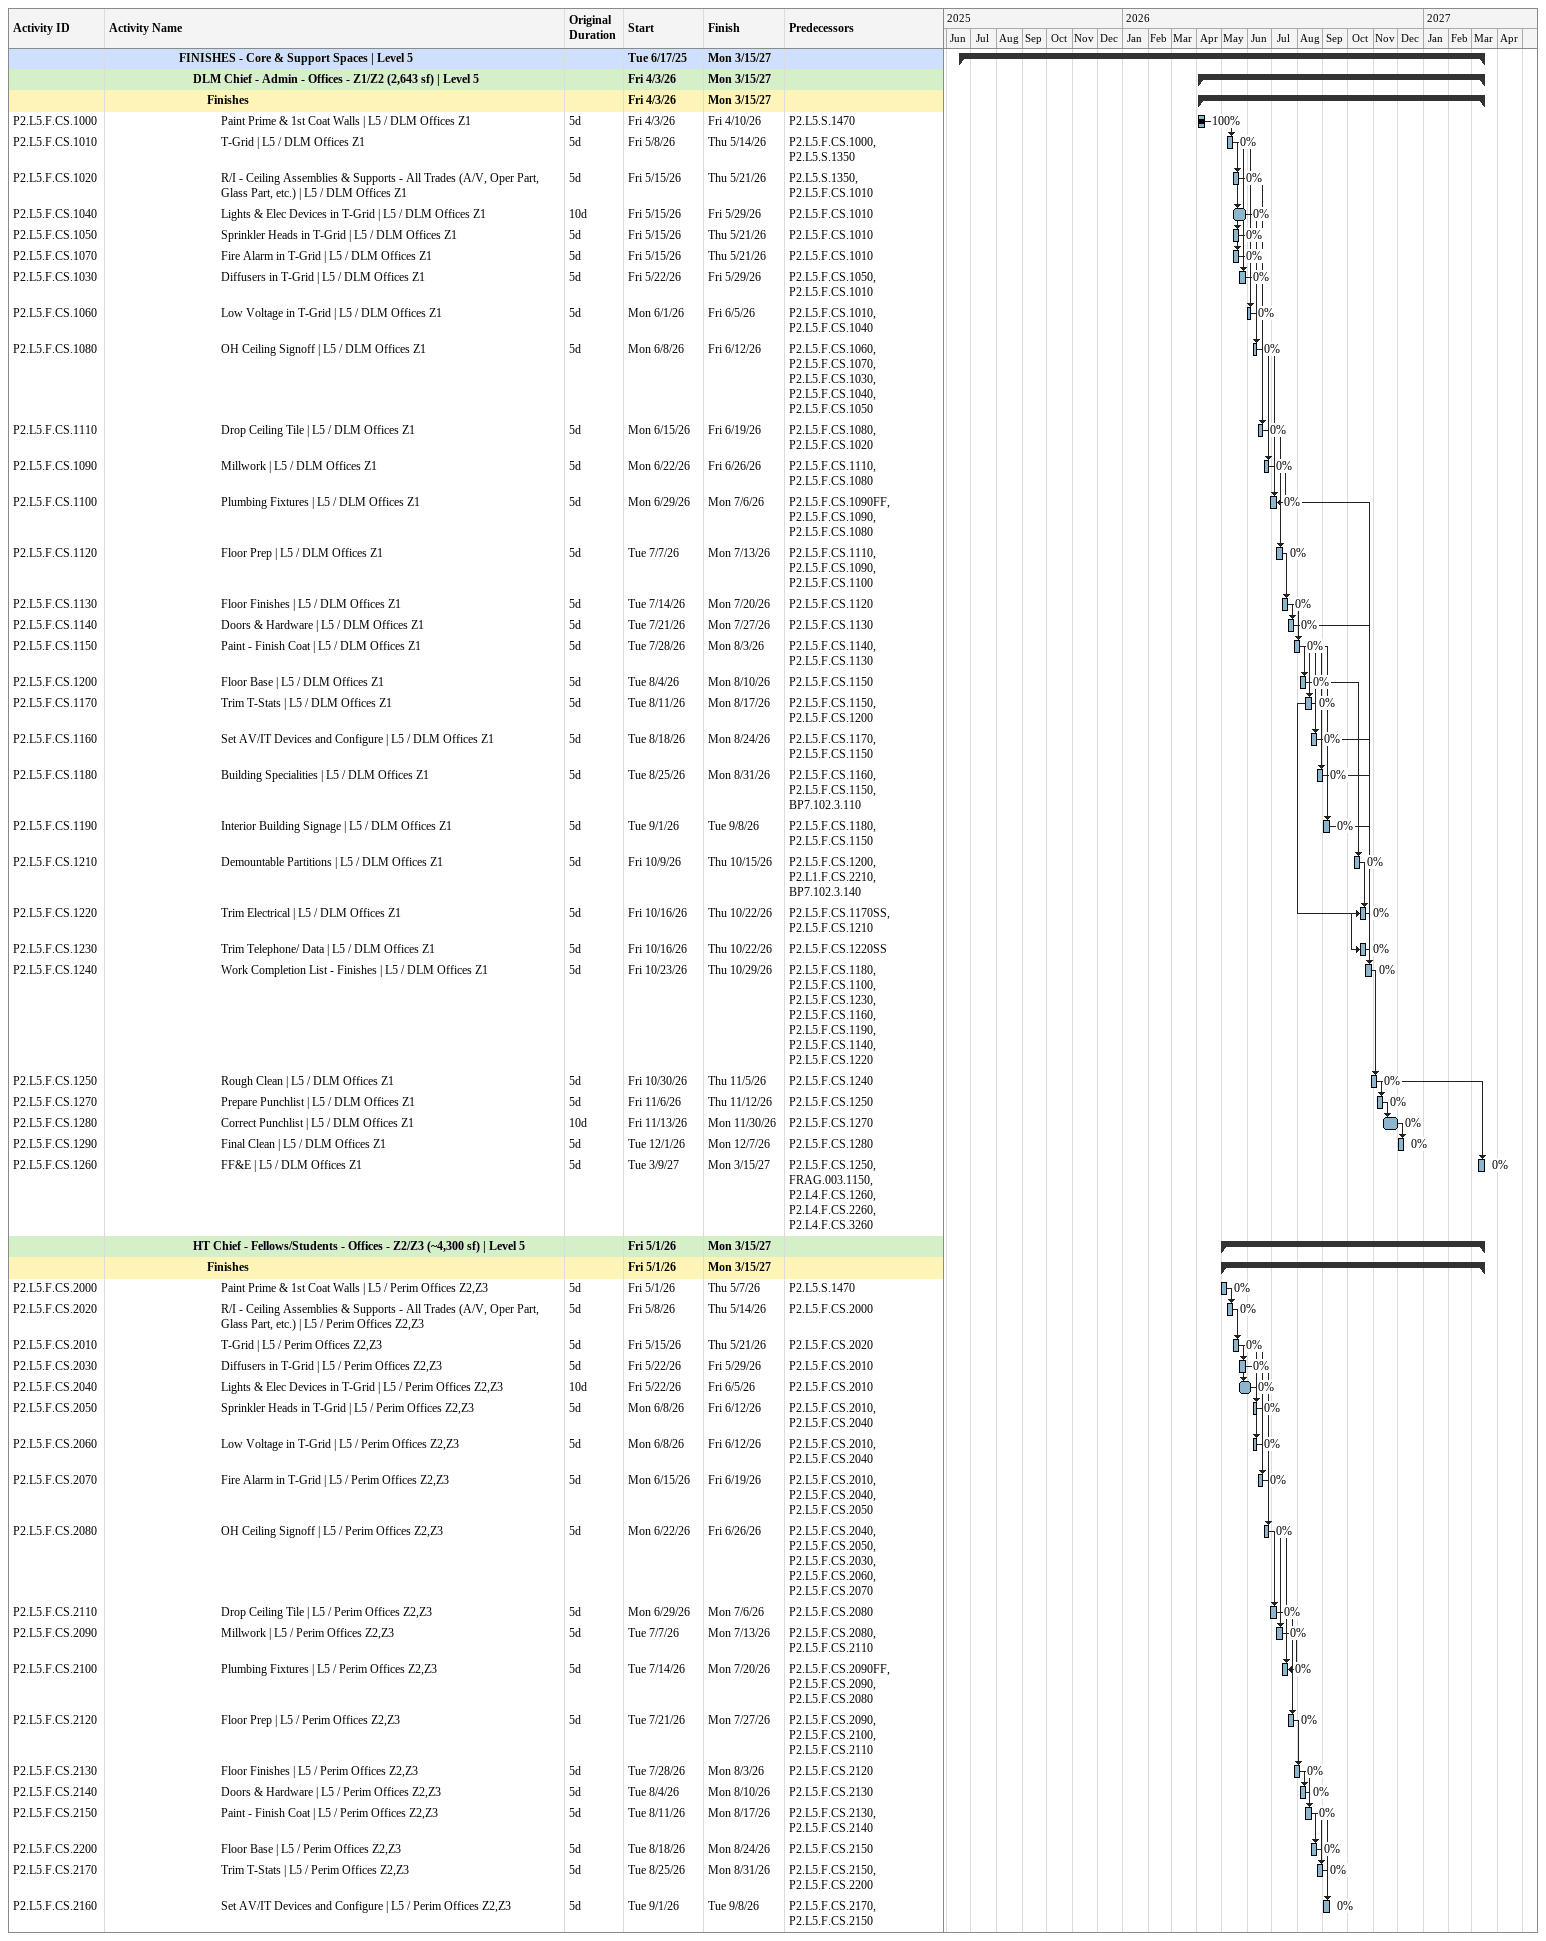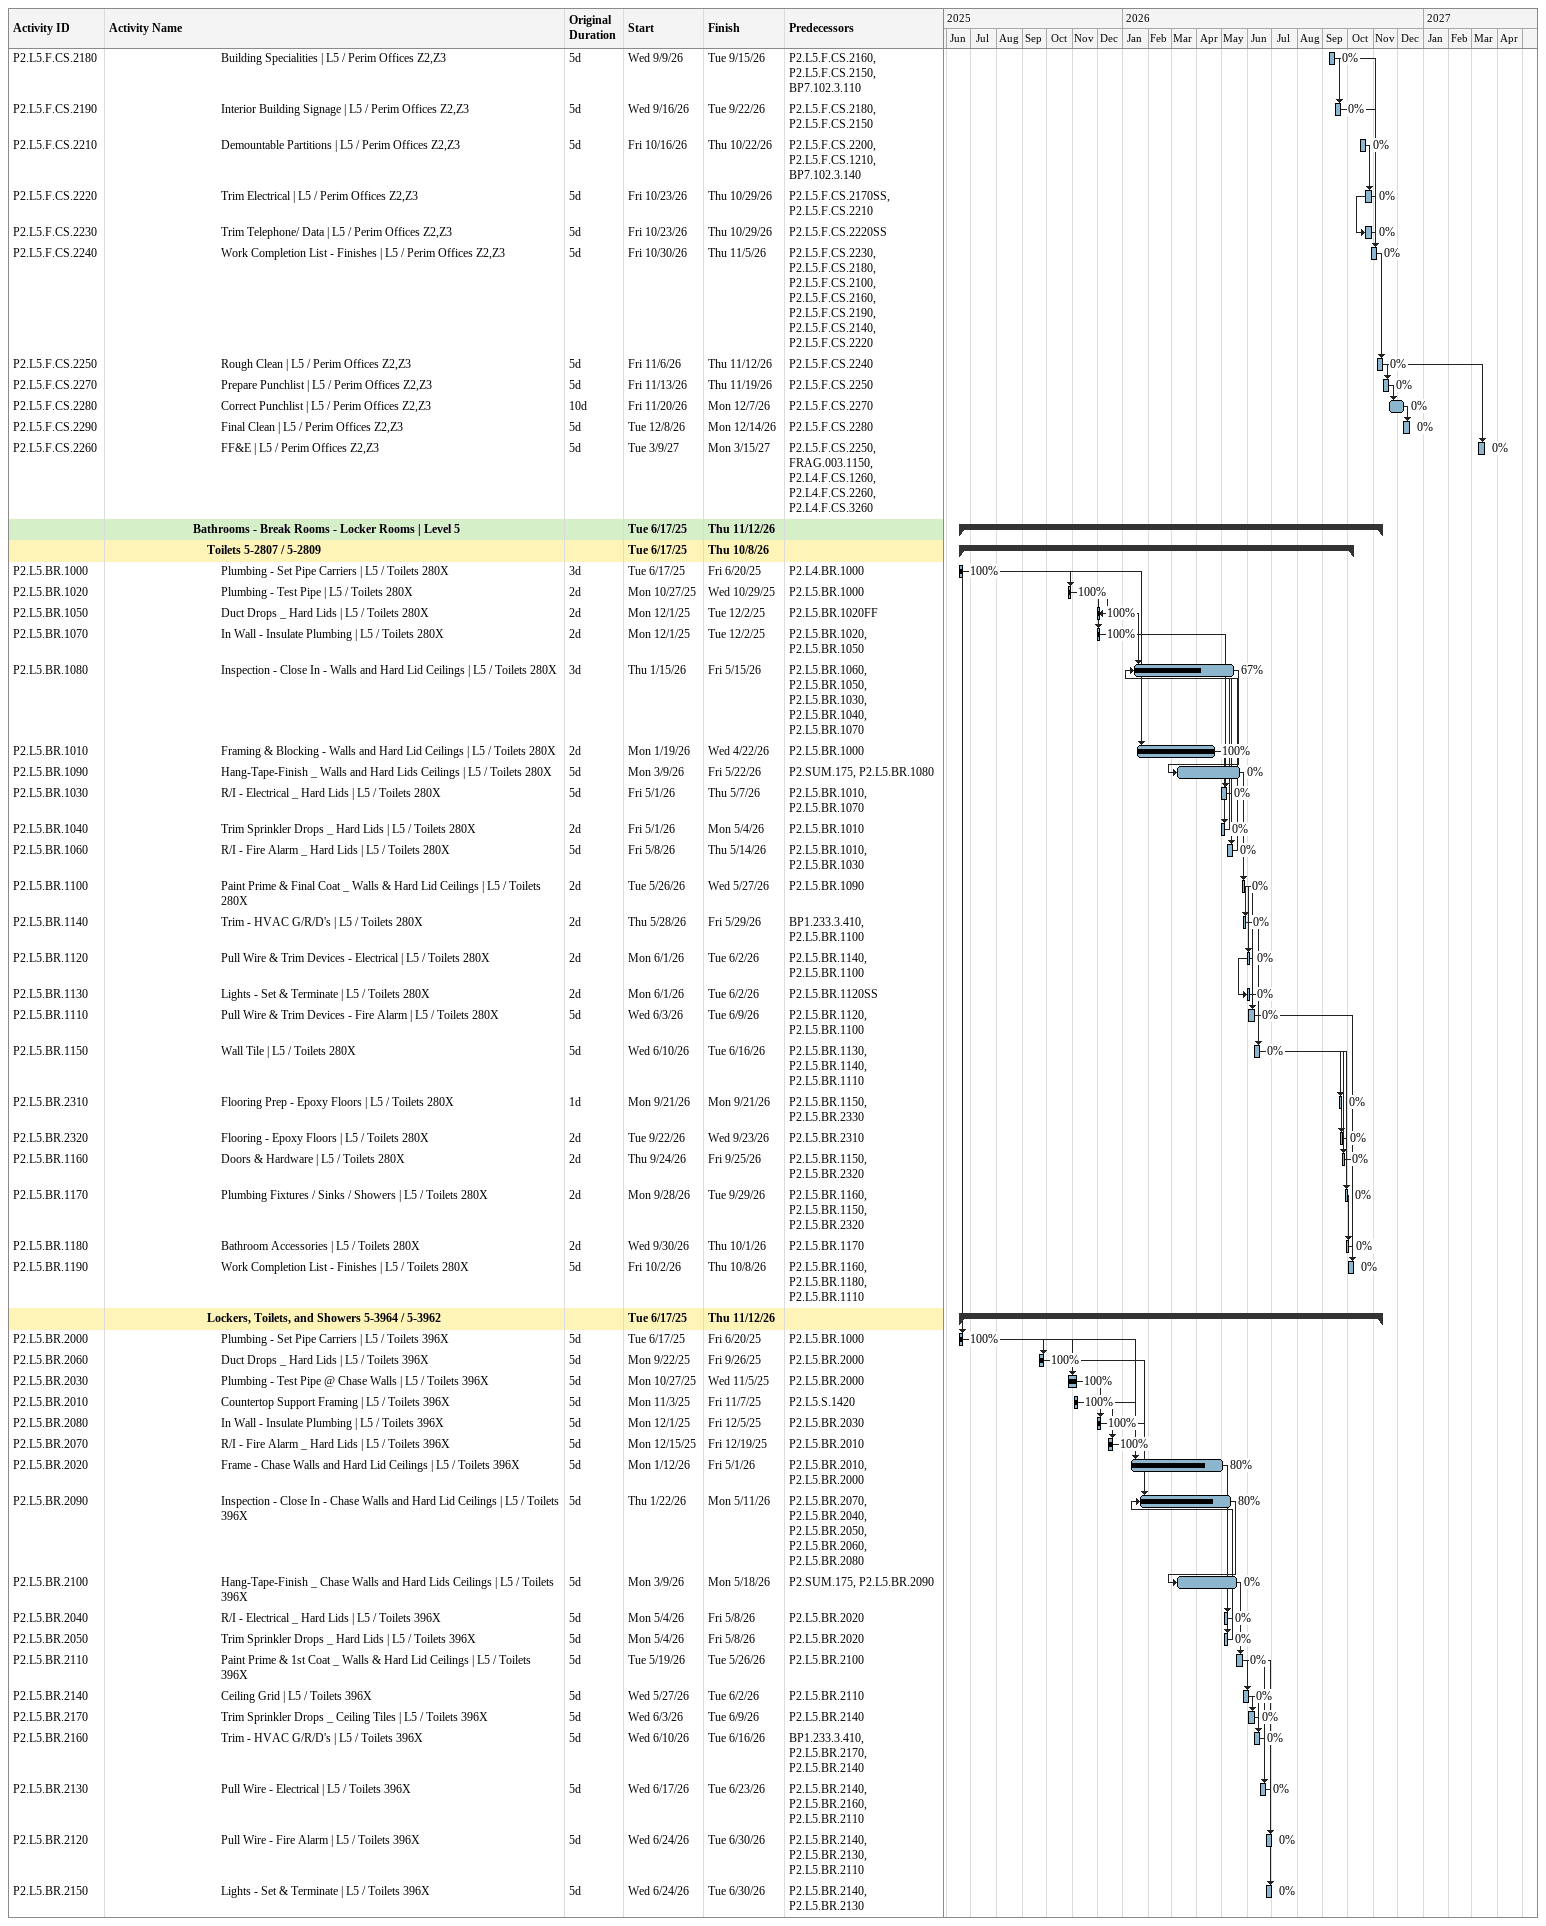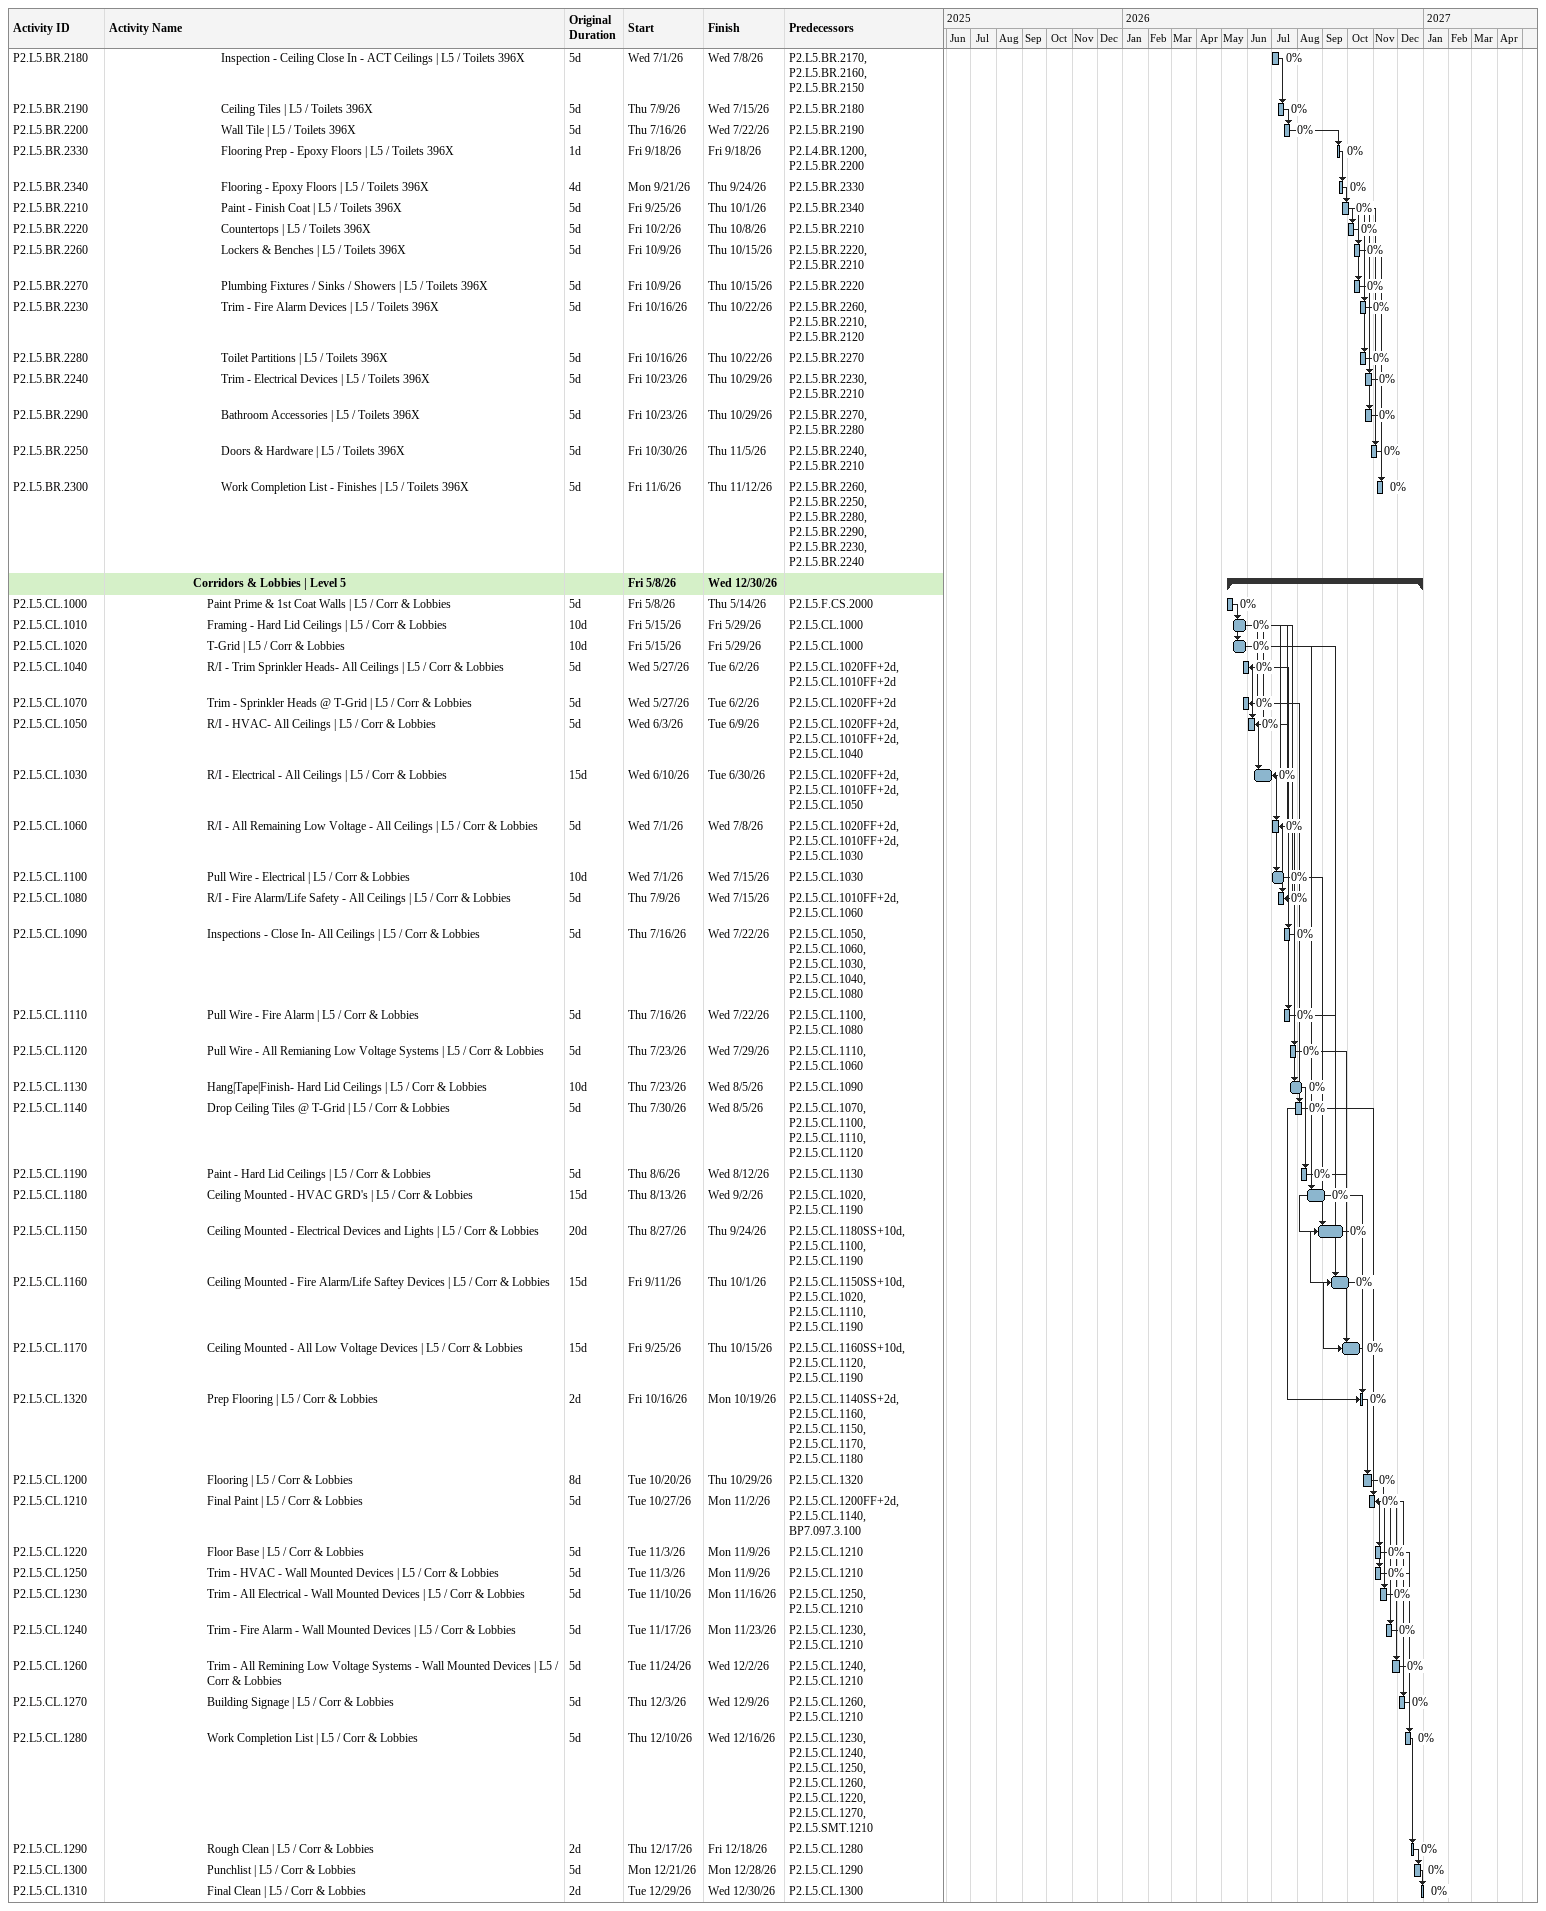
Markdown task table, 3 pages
| ID | Level | Task | Original duration | Start | Finish | Predecessors | % complete |
|---|---|---|---|---|---|---|---|
|  | 6 | **FINISHES - Core & Support Spaces \| Level 5** |  | 2025-06-17 | 2027-03-15 |  |  |
|  | 7 | **DLM Chief - Admin - Offices - Z1/Z2 (2,643 sf) \| Level 5** |  | 2026-04-03 | 2027-03-15 |  |  |
|  | 8 | **Finishes** |  | 2026-04-03 | 2027-03-15 |  |  |
| P2.L5.F.CS.1000 | 9 | Paint Prime & 1st Coat Walls \| L5 / DLM Offices Z1 | 5d | 2026-04-03 | 2026-04-10 | P2.L5.S.1470 | 100 |
| P2.L5.F.CS.1010 | 9 | T-Grid \| L5 / DLM Offices Z1 | 5d | 2026-05-08 | 2026-05-14 | P2.L5.F.CS.1000, P2.L5.S.1350 | 0 |
| P2.L5.F.CS.1020 | 9 | R/I - Ceiling Assemblies & Supports - All Trades (A/V, Oper Part, Glass Part, etc.) \| L5 / DLM Offices Z1 | 5d | 2026-05-15 | 2026-05-21 | P2.L5.S.1350, P2.L5.F.CS.1010 | 0 |
| P2.L5.F.CS.1040 | 9 | Lights & Elec Devices in T-Grid \| L5 / DLM Offices Z1 | 10d | 2026-05-15 | 2026-05-29 | P2.L5.F.CS.1010 | 0 |
| P2.L5.F.CS.1050 | 9 | Sprinkler Heads in T-Grid \| L5 / DLM Offices Z1 | 5d | 2026-05-15 | 2026-05-21 | P2.L5.F.CS.1010 | 0 |
| P2.L5.F.CS.1070 | 9 | Fire Alarm in T-Grid \| L5 / DLM Offices Z1 | 5d | 2026-05-15 | 2026-05-21 | P2.L5.F.CS.1010 | 0 |
| P2.L5.F.CS.1030 | 9 | Diffusers in T-Grid \| L5 / DLM Offices Z1 | 5d | 2026-05-22 | 2026-05-29 | P2.L5.F.CS.1050, P2.L5.F.CS.1010 | 0 |
| P2.L5.F.CS.1060 | 9 | Low Voltage in T-Grid \| L5 / DLM Offices Z1 | 5d | 2026-06-01 | 2026-06-05 | P2.L5.F.CS.1010, P2.L5.F.CS.1040 | 0 |
| P2.L5.F.CS.1080 | 9 | OH Ceiling Signoff \| L5 / DLM Offices Z1 | 5d | 2026-06-08 | 2026-06-12 | P2.L5.F.CS.1060, P2.L5.F.CS.1070, P2.L5.F.CS.1030, P2.L5.F.CS.1040, P2.L5.F.CS.1050 | 0 |
| P2.L5.F.CS.1110 | 9 | Drop Ceiling Tile \| L5 / DLM Offices Z1 | 5d | 2026-06-15 | 2026-06-19 | P2.L5.F.CS.1080, P2.L5.F.CS.1020 | 0 |
| P2.L5.F.CS.1090 | 9 | Millwork \| L5 / DLM Offices Z1 | 5d | 2026-06-22 | 2026-06-26 | P2.L5.F.CS.1110, P2.L5.F.CS.1080 | 0 |
| P2.L5.F.CS.1100 | 9 | Plumbing Fixtures \| L5 / DLM Offices Z1 | 5d | 2026-06-29 | 2026-07-06 | P2.L5.F.CS.1090FF, P2.L5.F.CS.1090, P2.L5.F.CS.1080 | 0 |
| P2.L5.F.CS.1120 | 9 | Floor Prep \| L5 / DLM Offices Z1 | 5d | 2026-07-07 | 2026-07-13 | P2.L5.F.CS.1110, P2.L5.F.CS.1090, P2.L5.F.CS.1100 | 0 |
| P2.L5.F.CS.1130 | 9 | Floor Finishes \| L5 / DLM Offices Z1 | 5d | 2026-07-14 | 2026-07-20 | P2.L5.F.CS.1120 | 0 |
| P2.L5.F.CS.1140 | 9 | Doors & Hardware \| L5 / DLM Offices Z1 | 5d | 2026-07-21 | 2026-07-27 | P2.L5.F.CS.1130 | 0 |
| P2.L5.F.CS.1150 | 9 | Paint - Finish Coat \| L5 / DLM Offices Z1 | 5d | 2026-07-28 | 2026-08-03 | P2.L5.F.CS.1140, P2.L5.F.CS.1130 | 0 |
| P2.L5.F.CS.1200 | 9 | Floor Base \| L5 / DLM Offices Z1 | 5d | 2026-08-04 | 2026-08-10 | P2.L5.F.CS.1150 | 0 |
| P2.L5.F.CS.1170 | 9 | Trim T-Stats \| L5 / DLM Offices Z1 | 5d | 2026-08-11 | 2026-08-17 | P2.L5.F.CS.1150, P2.L5.F.CS.1200 | 0 |
| P2.L5.F.CS.1160 | 9 | Set AV/IT Devices and Configure \| L5 / DLM Offices Z1 | 5d | 2026-08-18 | 2026-08-24 | P2.L5.F.CS.1170, P2.L5.F.CS.1150 | 0 |
| P2.L5.F.CS.1180 | 9 | Building Specialities \| L5 / DLM Offices Z1 | 5d | 2026-08-25 | 2026-08-31 | P2.L5.F.CS.1160, P2.L5.F.CS.1150, BP7.102.3.110 | 0 |
| P2.L5.F.CS.1190 | 9 | Interior Building Signage \| L5 / DLM Offices Z1 | 5d | 2026-09-01 | 2026-09-08 | P2.L5.F.CS.1180, P2.L5.F.CS.1150 | 0 |
| P2.L5.F.CS.1210 | 9 | Demountable Partitions \| L5 / DLM Offices Z1 | 5d | 2026-10-09 | 2026-10-15 | P2.L5.F.CS.1200, P2.L1.F.CS.2210, BP7.102.3.140 | 0 |
| P2.L5.F.CS.1220 | 9 | Trim Electrical \| L5 / DLM Offices Z1 | 5d | 2026-10-16 | 2026-10-22 | P2.L5.F.CS.1170SS, P2.L5.F.CS.1210 | 0 |
| P2.L5.F.CS.1230 | 9 | Trim Telephone/ Data \| L5 / DLM Offices Z1 | 5d | 2026-10-16 | 2026-10-22 | P2.L5.F.CS.1220SS | 0 |
| P2.L5.F.CS.1240 | 9 | Work Completion List - Finishes \| L5 / DLM Offices Z1 | 5d | 2026-10-23 | 2026-10-29 | P2.L5.F.CS.1180, P2.L5.F.CS.1100, P2.L5.F.CS.1230, P2.L5.F.CS.1160, P2.L5.F.CS.1190, P2.L5.F.CS.1140, P2.L5.F.CS.1220 | 0 |
| P2.L5.F.CS.1250 | 9 | Rough Clean \| L5 / DLM Offices Z1 | 5d | 2026-10-30 | 2026-11-05 | P2.L5.F.CS.1240 | 0 |
| P2.L5.F.CS.1270 | 9 | Prepare Punchlist \| L5 / DLM Offices Z1 | 5d | 2026-11-06 | 2026-11-12 | P2.L5.F.CS.1250 | 0 |
| P2.L5.F.CS.1280 | 9 | Correct Punchlist \| L5 / DLM Offices Z1 | 10d | 2026-11-13 | 2026-11-30 | P2.L5.F.CS.1270 | 0 |
| P2.L5.F.CS.1290 | 9 | Final Clean \| L5 / DLM Offices Z1 | 5d | 2026-12-01 | 2026-12-07 | P2.L5.F.CS.1280 | 0 |
| P2.L5.F.CS.1260 | 9 | FF&E \| L5 / DLM Offices Z1 | 5d | 2027-03-09 | 2027-03-15 | P2.L5.F.CS.1250, FRAG.003.1150, P2.L4.F.CS.1260, P2.L4.F.CS.2260, P2.L4.F.CS.3260 | 0 |
|  | 7 | **HT Chief - Fellows/Students - Offices - Z2/Z3 (~4,300 sf) \| Level 5** |  | 2026-05-01 | 2027-03-15 |  |  |
|  | 8 | **Finishes** |  | 2026-05-01 | 2027-03-15 |  |  |
| P2.L5.F.CS.2000 | 9 | Paint Prime & 1st Coat Walls \| L5 / Perim Offices Z2,Z3 | 5d | 2026-05-01 | 2026-05-07 | P2.L5.S.1470 | 0 |
| P2.L5.F.CS.2020 | 9 | R/I - Ceiling Assemblies & Supports - All Trades (A/V, Oper Part, Glass Part, etc.) \| L5 / Perim Offices Z2,Z3 | 5d | 2026-05-08 | 2026-05-14 | P2.L5.F.CS.2000 | 0 |
| P2.L5.F.CS.2010 | 9 | T-Grid \| L5 / Perim Offices Z2,Z3 | 5d | 2026-05-15 | 2026-05-21 | P2.L5.F.CS.2020 | 0 |
| P2.L5.F.CS.2030 | 9 | Diffusers in T-Grid \| L5 / Perim Offices Z2,Z3 | 5d | 2026-05-22 | 2026-05-29 | P2.L5.F.CS.2010 | 0 |
| P2.L5.F.CS.2040 | 9 | Lights & Elec Devices in T-Grid \| L5 / Perim Offices Z2,Z3 | 10d | 2026-05-22 | 2026-06-05 | P2.L5.F.CS.2010 | 0 |
| P2.L5.F.CS.2050 | 9 | Sprinkler Heads in T-Grid \| L5 / Perim Offices Z2,Z3 | 5d | 2026-06-08 | 2026-06-12 | P2.L5.F.CS.2010, P2.L5.F.CS.2040 | 0 |
| P2.L5.F.CS.2060 | 9 | Low Voltage in T-Grid \| L5 / Perim Offices Z2,Z3 | 5d | 2026-06-08 | 2026-06-12 | P2.L5.F.CS.2010, P2.L5.F.CS.2040 | 0 |
| P2.L5.F.CS.2070 | 9 | Fire Alarm in T-Grid \| L5 / Perim Offices Z2,Z3 | 5d | 2026-06-15 | 2026-06-19 | P2.L5.F.CS.2010, P2.L5.F.CS.2040, P2.L5.F.CS.2050 | 0 |
| P2.L5.F.CS.2080 | 9 | OH Ceiling Signoff \| L5 / Perim Offices Z2,Z3 | 5d | 2026-06-22 | 2026-06-26 | P2.L5.F.CS.2040, P2.L5.F.CS.2050, P2.L5.F.CS.2030, P2.L5.F.CS.2060, P2.L5.F.CS.2070 | 0 |
| P2.L5.F.CS.2110 | 9 | Drop Ceiling Tile \| L5 / Perim Offices Z2,Z3 | 5d | 2026-06-29 | 2026-07-06 | P2.L5.F.CS.2080 | 0 |
| P2.L5.F.CS.2090 | 9 | Millwork \| L5 / Perim Offices Z2,Z3 | 5d | 2026-07-07 | 2026-07-13 | P2.L5.F.CS.2080, P2.L5.F.CS.2110 | 0 |
| P2.L5.F.CS.2100 | 9 | Plumbing Fixtures \| L5 / Perim Offices Z2,Z3 | 5d | 2026-07-14 | 2026-07-20 | P2.L5.F.CS.2090FF, P2.L5.F.CS.2090, P2.L5.F.CS.2080 | 0 |
| P2.L5.F.CS.2120 | 9 | Floor Prep \| L5 / Perim Offices Z2,Z3 | 5d | 2026-07-21 | 2026-07-27 | P2.L5.F.CS.2090, P2.L5.F.CS.2100, P2.L5.F.CS.2110 | 0 |
| P2.L5.F.CS.2130 | 9 | Floor Finishes \| L5 / Perim Offices Z2,Z3 | 5d | 2026-07-28 | 2026-08-03 | P2.L5.F.CS.2120 | 0 |
| P2.L5.F.CS.2140 | 9 | Doors & Hardware \| L5 / Perim Offices Z2,Z3 | 5d | 2026-08-04 | 2026-08-10 | P2.L5.F.CS.2130 | 0 |
| P2.L5.F.CS.2150 | 9 | Paint - Finish Coat \| L5 / Perim Offices Z2,Z3 | 5d | 2026-08-11 | 2026-08-17 | P2.L5.F.CS.2130, P2.L5.F.CS.2140 | 0 |
| P2.L5.F.CS.2200 | 9 | Floor Base \| L5 / Perim Offices Z2,Z3 | 5d | 2026-08-18 | 2026-08-24 | P2.L5.F.CS.2150 | 0 |
| P2.L5.F.CS.2170 | 9 | Trim T-Stats \| L5 / Perim Offices Z2,Z3 | 5d | 2026-08-25 | 2026-08-31 | P2.L5.F.CS.2150, P2.L5.F.CS.2200 | 0 |
| P2.L5.F.CS.2160 | 9 | Set AV/IT Devices and Configure \| L5 / Perim Offices Z2,Z3 | 5d | 2026-09-01 | 2026-09-08 | P2.L5.F.CS.2170, P2.L5.F.CS.2150 | 0 |
| P2.L5.F.CS.2180 | 9 | Building Specialities \| L5 / Perim Offices Z2,Z3 | 5d | 2026-09-09 | 2026-09-15 | P2.L5.F.CS.2160, P2.L5.F.CS.2150, BP7.102.3.110 | 0 |
| P2.L5.F.CS.2190 | 9 | Interior Building Signage \| L5 / Perim Offices Z2,Z3 | 5d | 2026-09-16 | 2026-09-22 | P2.L5.F.CS.2180, P2.L5.F.CS.2150 | 0 |
| P2.L5.F.CS.2210 | 9 | Demountable Partitions \| L5 / Perim Offices Z2,Z3 | 5d | 2026-10-16 | 2026-10-22 | P2.L5.F.CS.2200, P2.L5.F.CS.1210, BP7.102.3.140 | 0 |
| P2.L5.F.CS.2220 | 9 | Trim Electrical \| L5 / Perim Offices Z2,Z3 | 5d | 2026-10-23 | 2026-10-29 | P2.L5.F.CS.2170SS, P2.L5.F.CS.2210 | 0 |
| P2.L5.F.CS.2230 | 9 | Trim Telephone/ Data \| L5 / Perim Offices Z2,Z3 | 5d | 2026-10-23 | 2026-10-29 | P2.L5.F.CS.2220SS | 0 |
| P2.L5.F.CS.2240 | 9 | Work Completion List - Finishes \| L5 / Perim Offices Z2,Z3 | 5d | 2026-10-30 | 2026-11-05 | P2.L5.F.CS.2230, P2.L5.F.CS.2180, P2.L5.F.CS.2100, P2.L5.F.CS.2160, P2.L5.F.CS.2190, P2.L5.F.CS.2140, P2.L5.F.CS.2220 | 0 |
| P2.L5.F.CS.2250 | 9 | Rough Clean \| L5 / Perim Offices Z2,Z3 | 5d | 2026-11-06 | 2026-11-12 | P2.L5.F.CS.2240 | 0 |
| P2.L5.F.CS.2270 | 9 | Prepare Punchlist \| L5 / Perim Offices Z2,Z3 | 5d | 2026-11-13 | 2026-11-19 | P2.L5.F.CS.2250 | 0 |
| P2.L5.F.CS.2280 | 9 | Correct Punchlist \| L5 / Perim Offices Z2,Z3 | 10d | 2026-11-20 | 2026-12-07 | P2.L5.F.CS.2270 | 0 |
| P2.L5.F.CS.2290 | 9 | Final Clean \| L5 / Perim Offices Z2,Z3 | 5d | 2026-12-08 | 2026-12-14 | P2.L5.F.CS.2280 | 0 |
| P2.L5.F.CS.2260 | 9 | FF&E \| L5 / Perim Offices Z2,Z3 | 5d | 2027-03-09 | 2027-03-15 | P2.L5.F.CS.2250, FRAG.003.1150, P2.L4.F.CS.1260, P2.L4.F.CS.2260, P2.L4.F.CS.3260 | 0 |
|  | 7 | **Bathrooms - Break Rooms - Locker Rooms \| Level 5** |  | 2025-06-17 | 2026-11-12 |  |  |
|  | 8 | **Toilets 5-2807 / 5-2809** |  | 2025-06-17 | 2026-10-08 |  |  |
| P2.L5.BR.1000 | 9 | Plumbing - Set Pipe Carriers \| L5 / Toilets 280X | 3d | 2025-06-17 | 2025-06-20 | P2.L4.BR.1000 | 100 |
| P2.L5.BR.1020 | 9 | Plumbing - Test Pipe \| L5 / Toilets 280X | 2d | 2025-10-27 | 2025-10-29 | P2.L5.BR.1000 | 100 |
| P2.L5.BR.1050 | 9 | Duct Drops _ Hard Lids \| L5 / Toilets 280X | 2d | 2025-12-01 | 2025-12-02 | P2.L5.BR.1020FF | 100 |
| P2.L5.BR.1070 | 9 | In Wall - Insulate Plumbing \| L5 / Toilets 280X | 2d | 2025-12-01 | 2025-12-02 | P2.L5.BR.1020, P2.L5.BR.1050 | 100 |
| P2.L5.BR.1080 | 9 | Inspection - Close In - Walls and Hard Lid Ceilings \| L5 / Toilets 280X | 3d | 2026-01-15 | 2026-05-15 | P2.L5.BR.1060, P2.L5.BR.1050, P2.L5.BR.1030, P2.L5.BR.1040, P2.L5.BR.1070 | 67 |
| P2.L5.BR.1010 | 9 | Framing & Blocking - Walls and Hard Lid Ceilings \| L5 / Toilets 280X | 2d | 2026-01-19 | 2026-04-22 | P2.L5.BR.1000 | 100 |
| P2.L5.BR.1090 | 9 | Hang-Tape-Finish _ Walls and Hard Lids Ceilings \| L5 / Toilets 280X | 5d | 2026-03-09 | 2026-05-22 | P2.SUM.175, P2.L5.BR.1080 | 0 |
| P2.L5.BR.1030 | 9 | R/I - Electrical _ Hard Lids \| L5 / Toilets 280X | 5d | 2026-05-01 | 2026-05-07 | P2.L5.BR.1010, P2.L5.BR.1070 | 0 |
| P2.L5.BR.1040 | 9 | Trim Sprinkler Drops _ Hard Lids \| L5 / Toilets 280X | 2d | 2026-05-01 | 2026-05-04 | P2.L5.BR.1010 | 0 |
| P2.L5.BR.1060 | 9 | R/I - Fire Alarm _ Hard Lids \| L5 / Toilets 280X | 5d | 2026-05-08 | 2026-05-14 | P2.L5.BR.1010, P2.L5.BR.1030 | 0 |
| P2.L5.BR.1100 | 9 | Paint Prime & Final Coat _ Walls & Hard Lid Ceilings \| L5 / Toilets 280X | 2d | 2026-05-26 | 2026-05-27 | P2.L5.BR.1090 | 0 |
| P2.L5.BR.1140 | 9 | Trim - HVAC G/R/D's \| L5 / Toilets 280X | 2d | 2026-05-28 | 2026-05-29 | BP1.233.3.410, P2.L5.BR.1100 | 0 |
| P2.L5.BR.1120 | 9 | Pull Wire & Trim Devices - Electrical \| L5 / Toilets 280X | 2d | 2026-06-01 | 2026-06-02 | P2.L5.BR.1140, P2.L5.BR.1100 | 0 |
| P2.L5.BR.1130 | 9 | Lights - Set & Terminate \| L5 / Toilets 280X | 2d | 2026-06-01 | 2026-06-02 | P2.L5.BR.1120SS | 0 |
| P2.L5.BR.1110 | 9 | Pull Wire & Trim Devices - Fire Alarm \| L5 / Toilets 280X | 5d | 2026-06-03 | 2026-06-09 | P2.L5.BR.1120, P2.L5.BR.1100 | 0 |
| P2.L5.BR.1150 | 9 | Wall Tile \| L5 / Toilets 280X | 5d | 2026-06-10 | 2026-06-16 | P2.L5.BR.1130, P2.L5.BR.1140, P2.L5.BR.1110 | 0 |
| P2.L5.BR.2310 | 9 | Flooring Prep - Epoxy Floors \| L5 / Toilets 280X | 1d | 2026-09-21 | 2026-09-21 | P2.L5.BR.1150, P2.L5.BR.2330 | 0 |
| P2.L5.BR.2320 | 9 | Flooring - Epoxy Floors \| L5 / Toilets 280X | 2d | 2026-09-22 | 2026-09-23 | P2.L5.BR.2310 | 0 |
| P2.L5.BR.1160 | 9 | Doors & Hardware \| L5 / Toilets 280X | 2d | 2026-09-24 | 2026-09-25 | P2.L5.BR.1150, P2.L5.BR.2320 | 0 |
| P2.L5.BR.1170 | 9 | Plumbing Fixtures / Sinks / Showers \| L5 / Toilets 280X | 2d | 2026-09-28 | 2026-09-29 | P2.L5.BR.1160, P2.L5.BR.1150, P2.L5.BR.2320 | 0 |
| P2.L5.BR.1180 | 9 | Bathroom Accessories \| L5 / Toilets 280X | 2d | 2026-09-30 | 2026-10-01 | P2.L5.BR.1170 | 0 |
| P2.L5.BR.1190 | 9 | Work Completion List - Finishes \| L5 / Toilets 280X | 5d | 2026-10-02 | 2026-10-08 | P2.L5.BR.1160, P2.L5.BR.1180, P2.L5.BR.1110 | 0 |
|  | 8 | **Lockers, Toilets, and Showers 5-3964 / 5-3962** |  | 2025-06-17 | 2026-11-12 |  |  |
| P2.L5.BR.2000 | 9 | Plumbing - Set Pipe Carriers \| L5 / Toilets 396X | 5d | 2025-06-17 | 2025-06-20 | P2.L5.BR.1000 | 100 |
| P2.L5.BR.2060 | 9 | Duct Drops _ Hard Lids \| L5 / Toilets 396X | 5d | 2025-09-22 | 2025-09-26 | P2.L5.BR.2000 | 100 |
| P2.L5.BR.2030 | 9 | Plumbing - Test Pipe @ Chase Walls \| L5 / Toilets 396X | 5d | 2025-10-27 | 2025-11-05 | P2.L5.BR.2000 | 100 |
| P2.L5.BR.2010 | 9 | Countertop Support Framing \| L5 / Toilets 396X | 5d | 2025-11-03 | 2025-11-07 | P2.L5.S.1420 | 100 |
| P2.L5.BR.2080 | 9 | In Wall - Insulate Plumbing \| L5 / Toilets 396X | 5d | 2025-12-01 | 2025-12-05 | P2.L5.BR.2030 | 100 |
| P2.L5.BR.2070 | 9 | R/I - Fire Alarm _ Hard Lids \| L5 / Toilets 396X | 5d | 2025-12-15 | 2025-12-19 | P2.L5.BR.2010 | 100 |
| P2.L5.BR.2020 | 9 | Frame - Chase Walls and Hard Lid Ceilings \| L5 / Toilets 396X | 5d | 2026-01-12 | 2026-05-01 | P2.L5.BR.2010, P2.L5.BR.2000 | 80 |
| P2.L5.BR.2090 | 9 | Inspection - Close In - Chase Walls and Hard Lid Ceilings \| L5 / Toilets 396X | 5d | 2026-01-22 | 2026-05-11 | P2.L5.BR.2070, P2.L5.BR.2040, P2.L5.BR.2050, P2.L5.BR.2060, P2.L5.BR.2080 | 80 |
| P2.L5.BR.2100 | 9 | Hang-Tape-Finish _ Chase Walls and Hard Lids Ceilings \| L5 / Toilets 396X | 5d | 2026-03-09 | 2026-05-18 | P2.SUM.175, P2.L5.BR.2090 | 0 |
| P2.L5.BR.2040 | 9 | R/I - Electrical _ Hard Lids \| L5 / Toilets 396X | 5d | 2026-05-04 | 2026-05-08 | P2.L5.BR.2020 | 0 |
| P2.L5.BR.2050 | 9 | Trim Sprinkler Drops _ Hard Lids \| L5 / Toilets 396X | 5d | 2026-05-04 | 2026-05-08 | P2.L5.BR.2020 | 0 |
| P2.L5.BR.2110 | 9 | Paint Prime & 1st Coat _ Walls & Hard Lid Ceilings \| L5 / Toilets 396X | 5d | 2026-05-19 | 2026-05-26 | P2.L5.BR.2100 | 0 |
| P2.L5.BR.2140 | 9 | Ceiling Grid \| L5 / Toilets 396X | 5d | 2026-05-27 | 2026-06-02 | P2.L5.BR.2110 | 0 |
| P2.L5.BR.2170 | 9 | Trim Sprinkler Drops _ Ceiling Tiles \| L5 / Toilets 396X | 5d | 2026-06-03 | 2026-06-09 | P2.L5.BR.2140 | 0 |
| P2.L5.BR.2160 | 9 | Trim - HVAC G/R/D's \| L5 / Toilets 396X | 5d | 2026-06-10 | 2026-06-16 | BP1.233.3.410, P2.L5.BR.2170, P2.L5.BR.2140 | 0 |
| P2.L5.BR.2130 | 9 | Pull Wire - Electrical \| L5 / Toilets 396X | 5d | 2026-06-17 | 2026-06-23 | P2.L5.BR.2140, P2.L5.BR.2160, P2.L5.BR.2110 | 0 |
| P2.L5.BR.2120 | 9 | Pull Wire - Fire Alarm \| L5 / Toilets 396X | 5d | 2026-06-24 | 2026-06-30 | P2.L5.BR.2140, P2.L5.BR.2130, P2.L5.BR.2110 | 0 |
| P2.L5.BR.2150 | 9 | Lights - Set & Terminate \| L5 / Toilets 396X | 5d | 2026-06-24 | 2026-06-30 | P2.L5.BR.2140, P2.L5.BR.2130 | 0 |
| P2.L5.BR.2180 | 9 | Inspection - Ceiling Close In - ACT Ceilings \| L5 / Toilets 396X | 5d | 2026-07-01 | 2026-07-08 | P2.L5.BR.2170, P2.L5.BR.2160, P2.L5.BR.2150 | 0 |
| P2.L5.BR.2190 | 9 | Ceiling Tiles \| L5 / Toilets 396X | 5d | 2026-07-09 | 2026-07-15 | P2.L5.BR.2180 | 0 |
| P2.L5.BR.2200 | 9 | Wall Tile \| L5 / Toilets 396X | 5d | 2026-07-16 | 2026-07-22 | P2.L5.BR.2190 | 0 |
| P2.L5.BR.2330 | 9 | Flooring Prep - Epoxy Floors \| L5 / Toilets 396X | 1d | 2026-09-18 | 2026-09-18 | P2.L4.BR.1200, P2.L5.BR.2200 | 0 |
| P2.L5.BR.2340 | 9 | Flooring - Epoxy Floors \| L5 / Toilets 396X | 4d | 2026-09-21 | 2026-09-24 | P2.L5.BR.2330 | 0 |
| P2.L5.BR.2210 | 9 | Paint - Finish Coat \| L5 / Toilets 396X | 5d | 2026-09-25 | 2026-10-01 | P2.L5.BR.2340 | 0 |
| P2.L5.BR.2220 | 9 | Countertops \| L5 / Toilets 396X | 5d | 2026-10-02 | 2026-10-08 | P2.L5.BR.2210 | 0 |
| P2.L5.BR.2260 | 9 | Lockers & Benches \| L5 / Toilets 396X | 5d | 2026-10-09 | 2026-10-15 | P2.L5.BR.2220, P2.L5.BR.2210 | 0 |
| P2.L5.BR.2270 | 9 | Plumbing Fixtures / Sinks / Showers \| L5 / Toilets 396X | 5d | 2026-10-09 | 2026-10-15 | P2.L5.BR.2220 | 0 |
| P2.L5.BR.2230 | 9 | Trim - Fire Alarm Devices \| L5 / Toilets 396X | 5d | 2026-10-16 | 2026-10-22 | P2.L5.BR.2260, P2.L5.BR.2210, P2.L5.BR.2120 | 0 |
| P2.L5.BR.2280 | 9 | Toilet Partitions \| L5 / Toilets 396X | 5d | 2026-10-16 | 2026-10-22 | P2.L5.BR.2270 | 0 |
| P2.L5.BR.2240 | 9 | Trim - Electrical Devices \| L5 / Toilets 396X | 5d | 2026-10-23 | 2026-10-29 | P2.L5.BR.2230, P2.L5.BR.2210 | 0 |
| P2.L5.BR.2290 | 9 | Bathroom Accessories \| L5 / Toilets 396X | 5d | 2026-10-23 | 2026-10-29 | P2.L5.BR.2270, P2.L5.BR.2280 | 0 |
| P2.L5.BR.2250 | 9 | Doors & Hardware \| L5 / Toilets 396X | 5d | 2026-10-30 | 2026-11-05 | P2.L5.BR.2240, P2.L5.BR.2210 | 0 |
| P2.L5.BR.2300 | 9 | Work Completion List - Finishes \| L5 / Toilets 396X | 5d | 2026-11-06 | 2026-11-12 | P2.L5.BR.2260, P2.L5.BR.2250, P2.L5.BR.2280, P2.L5.BR.2290, P2.L5.BR.2230, P2.L5.BR.2240 | 0 |
|  | 7 | **Corridors & Lobbies \| Level 5** |  | 2026-05-08 | 2026-12-30 |  |  |
| P2.L5.CL.1000 | 8 | Paint Prime & 1st Coat Walls \| L5 / Corr & Lobbies | 5d | 2026-05-08 | 2026-05-14 | P2.L5.F.CS.2000 | 0 |
| P2.L5.CL.1010 | 8 | Framing - Hard Lid Ceilings \| L5 / Corr & Lobbies | 10d | 2026-05-15 | 2026-05-29 | P2.L5.CL.1000 | 0 |
| P2.L5.CL.1020 | 8 | T-Grid \| L5 / Corr & Lobbies | 10d | 2026-05-15 | 2026-05-29 | P2.L5.CL.1000 | 0 |
| P2.L5.CL.1040 | 8 | R/I - Trim Sprinkler Heads- All Ceilings \| L5 / Corr & Lobbies | 5d | 2026-05-27 | 2026-06-02 | P2.L5.CL.1020FF+2d, P2.L5.CL.1010FF+2d | 0 |
| P2.L5.CL.1070 | 8 | Trim - Sprinkler Heads @ T-Grid \| L5 / Corr & Lobbies | 5d | 2026-05-27 | 2026-06-02 | P2.L5.CL.1020FF+2d | 0 |
| P2.L5.CL.1050 | 8 | R/I - HVAC- All Ceilings \| L5 / Corr & Lobbies | 5d | 2026-06-03 | 2026-06-09 | P2.L5.CL.1020FF+2d, P2.L5.CL.1010FF+2d, P2.L5.CL.1040 | 0 |
| P2.L5.CL.1030 | 8 | R/I - Electrical - All Ceilings \| L5 / Corr & Lobbies | 15d | 2026-06-10 | 2026-06-30 | P2.L5.CL.1020FF+2d, P2.L5.CL.1010FF+2d, P2.L5.CL.1050 | 0 |
| P2.L5.CL.1060 | 8 | R/I - All Remaining Low Voltage - All Ceilings \| L5 / Corr & Lobbies | 5d | 2026-07-01 | 2026-07-08 | P2.L5.CL.1020FF+2d, P2.L5.CL.1010FF+2d, P2.L5.CL.1030 | 0 |
| P2.L5.CL.1100 | 8 | Pull Wire - Electrical \| L5 / Corr & Lobbies | 10d | 2026-07-01 | 2026-07-15 | P2.L5.CL.1030 | 0 |
| P2.L5.CL.1080 | 8 | R/I - Fire Alarm/Life Safety - All Ceilings \| L5 / Corr & Lobbies | 5d | 2026-07-09 | 2026-07-15 | P2.L5.CL.1010FF+2d, P2.L5.CL.1060 | 0 |
| P2.L5.CL.1090 | 8 | Inspections - Close In- All Ceilings \| L5 / Corr & Lobbies | 5d | 2026-07-16 | 2026-07-22 | P2.L5.CL.1050, P2.L5.CL.1060, P2.L5.CL.1030, P2.L5.CL.1040, P2.L5.CL.1080 | 0 |
| P2.L5.CL.1110 | 8 | Pull Wire - Fire Alarm \| L5 / Corr & Lobbies | 5d | 2026-07-16 | 2026-07-22 | P2.L5.CL.1100, P2.L5.CL.1080 | 0 |
| P2.L5.CL.1120 | 8 | Pull Wire - All Remianing Low Voltage Systems \| L5 / Corr & Lobbies | 5d | 2026-07-23 | 2026-07-29 | P2.L5.CL.1110, P2.L5.CL.1060 | 0 |
| P2.L5.CL.1130 | 8 | Hang\|Tape\|Finish- Hard Lid Ceilings \| L5 / Corr & Lobbies | 10d | 2026-07-23 | 2026-08-05 | P2.L5.CL.1090 | 0 |
| P2.L5.CL.1140 | 8 | Drop Ceiling Tiles @ T-Grid \| L5 / Corr & Lobbies | 5d | 2026-07-30 | 2026-08-05 | P2.L5.CL.1070, P2.L5.CL.1100, P2.L5.CL.1110, P2.L5.CL.1120 | 0 |
| P2.L5.CL.1190 | 8 | Paint - Hard Lid Ceilings \| L5 / Corr & Lobbies | 5d | 2026-08-06 | 2026-08-12 | P2.L5.CL.1130 | 0 |
| P2.L5.CL.1180 | 8 | Ceiling Mounted - HVAC GRD's \| L5 / Corr & Lobbies | 15d | 2026-08-13 | 2026-09-02 | P2.L5.CL.1020, P2.L5.CL.1190 | 0 |
| P2.L5.CL.1150 | 8 | Ceiling Mounted - Electrical Devices and Lights \| L5 / Corr & Lobbies | 20d | 2026-08-27 | 2026-09-24 | P2.L5.CL.1180SS+10d, P2.L5.CL.1100, P2.L5.CL.1190 | 0 |
| P2.L5.CL.1160 | 8 | Ceiling Mounted - Fire Alarm/Life Saftey Devices \| L5 / Corr & Lobbies | 15d | 2026-09-11 | 2026-10-01 | P2.L5.CL.1150SS+10d, P2.L5.CL.1020, P2.L5.CL.1110, P2.L5.CL.1190 | 0 |
| P2.L5.CL.1170 | 8 | Ceiling Mounted - All Low Voltage Devices \| L5 / Corr & Lobbies | 15d | 2026-09-25 | 2026-10-15 | P2.L5.CL.1160SS+10d, P2.L5.CL.1120, P2.L5.CL.1190 | 0 |
| P2.L5.CL.1320 | 8 | Prep Flooring \| L5 / Corr & Lobbies | 2d | 2026-10-16 | 2026-10-19 | P2.L5.CL.1140SS+2d, P2.L5.CL.1160, P2.L5.CL.1150, P2.L5.CL.1170, P2.L5.CL.1180 | 0 |
| P2.L5.CL.1200 | 8 | Flooring \| L5 / Corr & Lobbies | 8d | 2026-10-20 | 2026-10-29 | P2.L5.CL.1320 | 0 |
| P2.L5.CL.1210 | 8 | Final Paint \| L5 / Corr & Lobbies | 5d | 2026-10-27 | 2026-11-02 | P2.L5.CL.1200FF+2d, P2.L5.CL.1140, BP7.097.3.100 | 0 |
| P2.L5.CL.1220 | 8 | Floor Base \| L5 / Corr & Lobbies | 5d | 2026-11-03 | 2026-11-09 | P2.L5.CL.1210 | 0 |
| P2.L5.CL.1250 | 8 | Trim - HVAC - Wall Mounted Devices \| L5 / Corr & Lobbies | 5d | 2026-11-03 | 2026-11-09 | P2.L5.CL.1210 | 0 |
| P2.L5.CL.1230 | 8 | Trim - All Electrical - Wall Mounted Devices \| L5 / Corr & Lobbies | 5d | 2026-11-10 | 2026-11-16 | P2.L5.CL.1250, P2.L5.CL.1210 | 0 |
| P2.L5.CL.1240 | 8 | Trim - Fire Alarm - Wall Mounted Devices \| L5 / Corr & Lobbies | 5d | 2026-11-17 | 2026-11-23 | P2.L5.CL.1230, P2.L5.CL.1210 | 0 |
| P2.L5.CL.1260 | 8 | Trim - All Remining Low Voltage Systems - Wall Mounted Devices \| L5 / Corr & Lobbies | 5d | 2026-11-24 | 2026-12-02 | P2.L5.CL.1240, P2.L5.CL.1210 | 0 |
| P2.L5.CL.1270 | 8 | Building Signage \| L5 / Corr & Lobbies | 5d | 2026-12-03 | 2026-12-09 | P2.L5.CL.1260, P2.L5.CL.1210 | 0 |
| P2.L5.CL.1280 | 8 | Work Completion List \| L5 / Corr & Lobbies | 5d | 2026-12-10 | 2026-12-16 | P2.L5.CL.1230, P2.L5.CL.1240, P2.L5.CL.1250, P2.L5.CL.1260, P2.L5.CL.1220, P2.L5.CL.1270, P2.L5.SMT.1210 | 0 |
| P2.L5.CL.1290 | 8 | Rough Clean \| L5 / Corr & Lobbies | 2d | 2026-12-17 | 2026-12-18 | P2.L5.CL.1280 | 0 |
| P2.L5.CL.1300 | 8 | Punchlist \| L5 / Corr & Lobbies | 5d | 2026-12-21 | 2026-12-28 | P2.L5.CL.1290 | 0 |
| P2.L5.CL.1310 | 8 | Final Clean \| L5 / Corr & Lobbies | 2d | 2026-12-29 | 2026-12-30 | P2.L5.CL.1300 | 0 |
